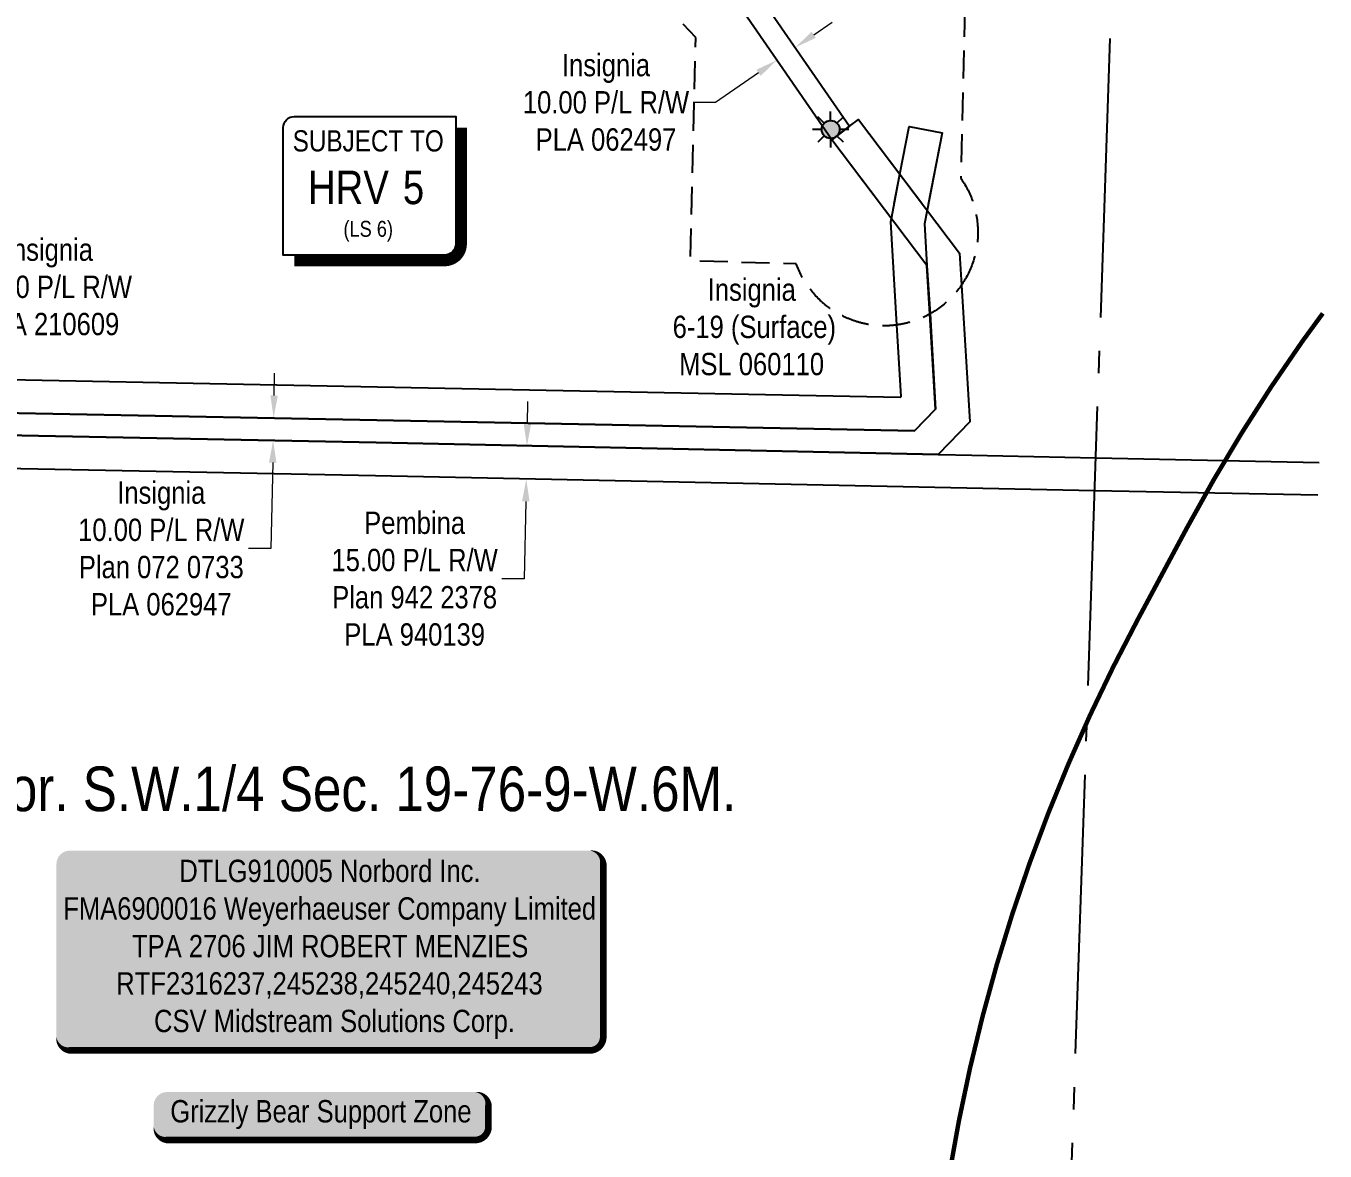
# Model space of a CAD drawing. Extents: x 347027 to 353466, y 6157949 to 6165050.
# Drawn here: x 349333 to 349915, y 6163567 to 6164071 of the extents above; entities that cross this region are included whole.
import ezdxf
from ezdxf.enums import TextEntityAlignment as Align

# ---------------------------------------------------------------- set-up
doc = ezdxf.new("R2010")
doc.units = 0
doc.header["$LTSCALE"] = 5
doc.header["$PDSIZE"] = 20
for name, pattern in [('DASHDOT2', [5, 2.5, -1.25, 0, -1.25]), ('foc-ACCESSROAD', [3.75, 2.5, -1.25]), ('foc-QUARTERLINE', [33, 25, -3, 2, -3])]:
    doc.linetypes.add(name, pattern=pattern)
doc.layers.get('Defpoints').update_dxf_attribs({"color": 9})
for name, color, linetype in [('AS-SURFACE IMPACT', 7, 'Continuous'), ('AS-WILDLIFE', 131, 'DASHDOT2'), ('AS-WILDLIFE-BLOCK', 131, 'Continuous'), ('C-SYMBOL', 7, 'Continuous'), ('CG-NOTES', 7, 'Continuous'), ('CTW', 7, 'Continuous'), ('F-RW', 190, 'Continuous'), ('F-WS', 190, 'foc-ACCESSROAD'), ('F-WS-S', 190, 'Continuous'), ('L-QSEC', 8, 'foc-QUARTERLINE')]:
    doc.layers.add(name, color=color, linetype=linetype)
doc.layers.add('F-RW-T', color=190, linetype='Continuous', lineweight=9)
doc.layers.add('F-WS-T', color=190, linetype='Continuous', lineweight=9)
doc.styles.add('175L', font='ARIALN.TTF', dxfattribs={"height": 20})
doc.styles.add('80', font='ARIALN.TTF', dxfattribs={"height": 10})
doc.styles.add('80CG', font='ARIALN.TTF', dxfattribs={"height": 10})
doc.styles.add('80L', font='ARIALN.TTF', dxfattribs={"height": 10})
doc.styles.add('HRV', font='ARIALN.TTF', dxfattribs={"height": 3})
doc.dimstyles.new('Compass 5 000', dxfattribs={"dimscale": 5, "dimtxt": 9, "dimasz": 2, "dimexe": 0.2, "dimexo": 0.0625, "dimgap": 0.5, "dimtad": 0, "dimtih": 1, "dimtoh": 1, "dimzin": 0, "dimdsep": 46, "dimtxsty": '80CG', "dimcen": 0.1, "dimse1": 1, "dimse2": 1, "dimclrd": 256, "dimclrt": 256, "dimaunit": 1, "dimadec": 4, "dimazin": 0, "dimtfac": 0.06, "dimtofl": 0, "dimtmove": 0, "dimatfit": 1, "dimfxl": 0.2, "dimtolj": 1, "dimtzin": 0, "dimlwd": -1, "dimarcsym": 0})

# ---------------------------------------------------------------- blocks, each defined once
blk = doc.blocks.new('*U45')
h = blk.add_hatch(color=255)
edge = h.paths.add_edge_path()
edge.add_line((-116.5, -45.5), (116.5, -45.5))
edge.add_arc((116.5, -39.5), 6, 270, 360)
edge.add_line((122.5, -39.5), (122.5, 38))
edge.add_arc((116.5, 38), 6, 0, 90)
edge.add_line((116.5, 44), (-116.5, 44))
edge.add_arc((-116.5, 38), 6, 90, 180)
edge.add_line((-122.5, 38), (-122.5, -39.5))
edge.add_arc((-116.5, -39.5), 6, 180, 270)
at = {"color": 44, "flags": 128}
blk.add_lwpolyline([(-116.5, -45.5, 3, 3, 0), (116.5, -45.5, 3, 3, 0.414214), (122.5, -39.5, 3, 3, 0), (122.5, 38, 3, 0, 0.414214), (116.5, 44, 0, 0, 0), (-116.5, 44, 0, 0, 0.414214), (-122.5, 38, 0, 0, 0), (-122.5, -39.5, 0, 3, 0.414214)], format="xyseb", close=True, dxfattribs=at)
at = {"color": 44, "style": '80'}
blk.add_attdef('ENTER_TEXT_001', (-35.99, -5), '', height=10, dxfattribs=at)
blk = doc.blocks.new('*U54')
h = blk.add_hatch(color=255)
edge = h.paths.add_edge_path()
edge.add_line((-69, -11.5), (69, -11.5))
edge.add_arc((69, -5.5), 6, 270, 360)
edge.add_line((75, -5.5), (75, 4))
edge.add_arc((69, 4), 6, 0, 90)
edge.add_line((69, 10), (-69, 10))
edge.add_arc((-69, 4), 6, 90, 180)
edge.add_line((-75, 4), (-75, -5.5))
edge.add_arc((-69, -5.5), 6, 180, 270)
at = {"color": 131, "flags": 128}
blk.add_lwpolyline([(-69, -11.5, 3, 3, 0), (69, -11.5, 3, 3, 0.414214), (75, -5.5, 3, 3, 0), (75, 4, 3, 0, 0.414214), (69, 10, 0, 0, 0), (-69, 10, 0, 0, 0.414214), (-75, 4, 0, 0, 0), (-75, -5.5, 0, 3, 0.414214)], format="xyseb", close=True, dxfattribs=at)
at = {"color": 131, "style": '80'}
blk.add_attdef('ENTER_TEXT_001', (-35.99, -5), '', height=10, dxfattribs=at)
blk = doc.blocks.new('HRV')
blk.add_lwpolyline([(-35.14, 31.6), (37.21, 31.6), (37.21, -25.54, -0.414214), (32.21, -30.54), (-40.14, -30.54), (-40.14, 26.6, -0.414214)], format="xyb", close=True)
at = {"const_width": 5, "flags": 128}
blk.add_lwpolyline([(-35.14, -33.04), (32.21, -33.04, 0.414214), (39.71, -25.54), (39.71, 26.6)], format="xyb", dxfattribs=at)
at = {"style": '80L'}
blk.add_text('SUBJECT TO', height=9.5, dxfattribs=at).set_placement((-2.01, 13.06), align=Align.BOTTOM_CENTER)
blk.add_attdef('(N.W.1/4 00)', text='', height=7.12, dxfattribs=at).set_placement((-2.01, -24.45), align=Align.BOTTOM_CENTER)
at = {"layer": 'CTW', "color": 3, "style": 'HRV'}
blk.add_text('HRV', height=15, dxfattribs=at).set_placement((-10.88, -0.18), align=Align.MIDDLE_CENTER)
blk.add_attdef('0', text='', height=15, dxfattribs=at).set_placement((18.28, -0.18), align=Align.MIDDLE_CENTER)
blk = doc.blocks.new('*D102')
at = {"layer": 'Defpoints', "color": 0, "transparency": 16777216}
for p in [(349782.64, 6163877.82), (349557.23, 6163867.65), (349782.33, 6163863.03)]:
    blk.add_point(p, dxfattribs=at)
at = {"layer": 'F-RW-T', "transparency": 16777216}
for p, q in [((349557.74, 6163892.44), (349557.94, 6163902.44)), ((349557.02, 6163857.65), (349556.31, 6163822.96)), ((349556.31, 6163822.96), (349546.31, 6163822.96))]:
    blk.add_line(p, q, dxfattribs=at)
for points in [[(349556.07, 6163892.47), (349559.4, 6163892.4), (349557.53, 6163882.44)], [(349555.35, 6163857.68), (349558.69, 6163857.61), (349557.23, 6163867.65)]]:
    blk.add_solid(points, dxfattribs=at)
at = {"layer": 'F-RW-T', "transparency": 16777216, "insert": (349507.22, 6163822.96), "char_height": 10, "attachment_point": 5, "style": '80CG'}
blk.add_mtext('\\A1;Pembina\\P15.00 P/L R/W \\PPlan 942 2378\\PPLA 940139', dxfattribs=at)
blk = doc.blocks.new('*D105')
at = {"layer": 'Defpoints', "color": 0, "transparency": 16777216}
for p in [(349555.19, 6163892.73), (349443.82, 6163885), (349554.98, 6163882.65)]:
    blk.add_point(p, dxfattribs=at)
at = {"layer": 'F-RW-T', "transparency": 16777216}
for p, q in [((349444.25, 6163905.08), (349444.46, 6163915.08)), ((349443.61, 6163875.01), (349442.79, 6163836.49)), ((349442.79, 6163836.49), (349432.79, 6163836.49))]:
    blk.add_line(p, q, dxfattribs=at)
for points in [[(349442.58, 6163905.12), (349445.91, 6163905.04), (349444.03, 6163895.08)], [(349441.94, 6163875.04), (349445.27, 6163874.97), (349443.82, 6163885)]]:
    blk.add_solid(points, dxfattribs=at)
at = {"layer": 'F-RW-T', "transparency": 16777216, "insert": (349393.7, 6163836.49), "char_height": 10, "attachment_point": 5, "style": '80CG'}
blk.add_mtext('\\A1;Insignia\\P10.00 P/L R/W\\PPlan 072 0733 \\PPLA 062947', dxfattribs=at)
blk = doc.blocks.new('*D108')
at = {"layer": 'Defpoints', "color": 0, "transparency": 16777216}
for p in [(349293.45, 6163912.89), (349316.6, 6163912.44), (349316.3, 6163897.44)]:
    blk.add_point(p, dxfattribs=at)
at = {"layer": 'F-RW-T', "transparency": 16777216}
for p, q in [((349293.64, 6163922.89), (349294.25, 6163953.68)), ((349294.25, 6163953.68), (349304.25, 6163953.68)), ((349292.96, 6163887.9), (349292.76, 6163877.9))]:
    blk.add_line(p, q, dxfattribs=at)
for points in [[(349291.98, 6163922.92), (349295.31, 6163922.86), (349293.45, 6163912.89)], [(349291.29, 6163887.93), (349294.62, 6163887.87), (349293.15, 6163897.9)]]:
    blk.add_solid(points, dxfattribs=at)
at = {"layer": 'F-RW-T', "transparency": 16777216, "insert": (349343.34, 6163953.68), "char_height": 10, "attachment_point": 5, "style": '80CG'}
blk.add_mtext('\\A1;Insignia\\P15.00 P/L R/W\\PPLA 210609', dxfattribs=at)
blk = doc.blocks.new('GAS')
h = blk.add_hatch(color=255)
h.dxf.hatch_style = 1
edge = h.paths.add_edge_path()
edge.add_arc((0, 0), 0.9, 0, 360)
for p, q in [((0, 0.81), (0, 1.62)), ((-0.81, 0), (-1.62, 0)), ((-0.57, 0.57), (-1.14, 1.14)), ((0.57, 0.57), (1.14, 1.14)), ((1.62, 0), (0.81, 0)), ((-0.57, -0.57), (-1.14, -1.14)), ((0, -0.81), (0, -1.62)), ((1.14, -1.14), (0.57, -0.57))]:
    blk.add_line(p, q)
blk.add_circle((0, 0), 0.8)
blk = doc.blocks.new('*D231')
at = {"layer": 'Defpoints', "color": 0, "transparency": 16777216}
for p in [(349679.91, 6164057.92), (349669.55, 6164055.31), (349671.67, 6164052.24)]:
    blk.add_point(p, dxfattribs=at)
at = {"layer": 'F-RW-T', "transparency": 16777216}
for p, q in [((349686.03, 6164066.67), (349694.26, 6164072.34)), ((349661.32, 6164049.63), (349642.05, 6164036.35)), ((349642.05, 6164036.35), (349632.05, 6164036.35))]:
    blk.add_line(p, q, dxfattribs=at)
for points in [[(349685.08, 6164068.04), (349686.98, 6164065.3), (349677.8, 6164060.99)], [(349660.38, 6164051), (349662.27, 6164048.26), (349669.55, 6164055.31)]]:
    blk.add_solid(points, dxfattribs=at)
at = {"layer": 'F-RW-T', "transparency": 16777216, "insert": (349592.96, 6164036.35), "char_height": 10, "attachment_point": 5, "style": '80CG'}
blk.add_mtext('\\A1;Insignia\\P10.00 P/L R/W\\PPLA 062497', dxfattribs=at)

msp = doc.modelspace()

# ---------------------------------------------------------------- linework, layer by layer
at = {"layer": 'AS-WILDLIFE', "const_width": 2, "flags": 128}
msp.add_lwpolyline([(349021.65, 6162177.75), (349016.106, 6162231.343), (349014.033, 6162254.653), (349012.645, 6162278.014), (349011.945, 6162301.405), (349011.933, 6162324.807), (349012.609, 6162348.199), (349013.972, 6162371.561), (349016.022, 6162394.872), (349018.756, 6162418.114), (349022.173, 6162441.265), (349026.269, 6162464.306), (349031.04, 6162487.216), (349036.483, 6162509.976), (349035.232, 6162559.327), (349035.272, 6162579.59), (349037.27, 6162640.526), (349038.244, 6162661.689), (349039.778, 6162682.818), (349041.872, 6162703.899), (349044.523, 6162724.917), (349047.73, 6162745.858), (349050.728, 6162763.839), (349054.849, 6162786.533), (349059.623, 6162809.099), (349065.045, 6162831.518), (349071.112, 6162853.771), (349077.817, 6162875.84), (349085.157, 6162897.707), (349093.124, 6162919.352), (349101.712, 6162940.759), (349128.049, 6163003.562), (349137.585, 6163025.385), (349147.767, 6163046.914), (349158.586, 6163068.13), (349170.031, 6163089.015), (349182.093, 6163109.55), (349194.761, 6163129.716), (349208.024, 6163149.496), (349226.234, 6163175.798), (349239.423, 6163194.288), (349253.138, 6163212.392), (349267.367, 6163230.095), (349282.098, 6163247.381), (349297.32, 6163264.238), (349313.019, 6163280.651), (349329.184, 6163296.606), (349345.799, 6163312.09), (349361.873, 6163329.258), (349378.447, 6163345.942), (349395.509, 6163362.128), (349413.043, 6163377.801), (349431.033, 6163392.948), (349449.465, 6163407.556), (349468.32, 6163421.611), (349487.585, 6163435.101), (349507.24, 6163448.014), (349527.269, 6163460.34), (349547.655, 6163472.066), (349568.379, 6163483.184), (349595.351, 6163497.17), (349616.179, 6163507.61), (349637.312, 6163517.417), (349658.731, 6163526.584), (349680.416, 6163535.101), (349702.348, 6163542.96), (349724.507, 6163550.155), (349746.873, 6163556.679), (349751.105, 6163580.221), (349756.042, 6163603.625), (349761.677, 6163626.871), (349768.007, 6163649.938), (349775.026, 6163672.804), (349782.727, 6163695.449), (349791.104, 6163717.854), (349800.148, 6163739.997), (349809.852, 6163761.859), (349820.208, 6163783.421), (349831.205, 6163804.662), (349853.183, 6163845.621), (349865.138, 6163867.1), (349877.746, 6163888.201), (349890.998, 6163908.905), (349904.879, 6163929.192), (349914.13, 6163941.858)], dxfattribs=at)
at = {"layer": 'F-RW', "flags": 128}
msp.add_lwpolyline([(349702.131, 6164025.677), (349694.148, 6164019.639), (349648.919, 6164085.238), (349648.994, 6164090.333), (349650.105, 6164165.133), (349654.877, 6164490.013), (349655.098, 6164505.025), (349655.541, 6164535.127), (349655.694, 6164542.731), (349655.824, 6164550.726), (349665.859, 6164550.687), (349665.718, 6164542.688), (349665.54, 6164534.965), (349665.098, 6164504.964), (349664.877, 6164489.964), (349660.104, 6164164.915), (349658.991, 6164090.002), (349658.966, 6164088.323), (349702.131, 6164025.677)], close=True, dxfattribs=at)
at = {"layer": 'F-RW'}
msp.add_lwpolyline([(349019.085, 6163893.29), (349007.586, 6163893.517), (349007.929, 6163903.506), (349019.434, 6163903.28), (349039.427, 6163902.886), (349490.245, 6163894.026), (349731.169, 6163889.2), (349740.552, 6163898.977), (349738, 6163941.549), (349736.709, 6163963.364), (349694.148, 6164019.639), (349702.131, 6164025.677), (349706.113, 6164028.689), (349751.411, 6163968.793), (349752.265, 6163954.546), (349755.914, 6163893.329), (349741.86, 6163878.684), (349490.041, 6163884.024), (349043.764, 6163892.803), (349042.532, 6163892.828), (349039.078, 6163892.896), (349023.761, 6163893.198), (349019.085, 6163893.29)], close=True, dxfattribs=at)
at = {"layer": 'F-RW', "flags": 128}
for points in [[(349715.541, 6163991.353), (349694.148, 6164019.639), (349702.131, 6164025.677), (349706.113, 6164028.689), (349724.664, 6164004.161), (349734.862, 6163990.675)], [(349722.143, 6163991.121), (349724.664, 6164004.161), (349728.808, 6164025.598), (349743.531, 6164022.752), (349737.314, 6163990.589)]]:
    msp.add_lwpolyline(points, dxfattribs=at)
at = {"layer": 'F-RW'}
for points in [[(349054.947, 6163917.581), (349490.548, 6163909.019), (349724.899, 6163904.326), (349725.186, 6163904.626), (349723.222, 6163936.66), (349720.56, 6163982.932), (349720.834, 6163984.353), (349724.664, 6164004.161), (349728.808, 6164025.598), (349743.531, 6164022.752), (349736.828, 6163988.076), (349735.642, 6163981.941), (349736.724, 6163963.368), (349738.135, 6163941.624), (349740.55, 6163898.977), (349731.169, 6163889.2), (349490.245, 6163894.026), (349054.443, 6163902.591)], [(349911.962, 6163860.365), (349811.972, 6163862.417), (349489.732, 6163869.031), (349043.282, 6163877.815), (349038.555, 6163877.908), (349023.279, 6163878.209), (349018.562, 6163878.302), (349007.072, 6163878.529), (349007.586, 6163893.517), (349019.085, 6163893.29), (349023.761, 6163893.198), (349039.078, 6163892.896), (349042.532, 6163892.828), (349043.764, 6163892.803), (349490.041, 6163884.024), (349741.86, 6163878.684), (349742.395, 6163878.673), (349756.826, 6163878.367), (349812.476, 6163877.187), (349912.463, 6163875.067)]]:
    msp.add_lwpolyline(points, dxfattribs=at)
at = {"layer": 'F-WS', "flags": 128}
msp.add_lwpolyline([(349756.297, 6163961.924), (349756.006, 6163961.252), (349755.705, 6163960.587), (349755.392, 6163959.926), (349755.067, 6163959.272), (349754.731, 6163958.622), (349754.384, 6163957.979), (349754.025, 6163957.342), (349753.655, 6163956.711), (349753.275, 6163956.087), (349752.884, 6163955.47), (349752.584, 6163955.011), (349752.265, 6163954.546), (349751.859, 6163953.957), (349751.431, 6163953.364), (349750.993, 6163952.779), (349750.544, 6163952.202), (349750.085, 6163951.633), (349749.617, 6163951.072), (349749.139, 6163950.519), (349748.651, 6163949.974), (349748.154, 6163949.438), (349747.647, 6163948.911), (349747.132, 6163948.393), (349746.607, 6163947.884), (349746.074, 6163947.383), (349745.532, 6163946.893), (349744.982, 6163946.412), (349744.423, 6163945.941), (349743.857, 6163945.479), (349743.282, 6163945.027), (349742.699, 6163944.585), (349742.109, 6163944.155), (349741.511, 6163943.733), (349740.906, 6163943.322), (349740.448, 6163943.021), (349740.141, 6163942.824), (349739.831, 6163942.63), (349739.52, 6163942.437), (349739.207, 6163942.248), (349738.893, 6163942.062), (349738.577, 6163941.878), (349738.259, 6163941.697), (349738, 6163941.549), (349737.62, 6163941.344), (349737.297, 6163941.171), (349736.974, 6163941.001), (349736.649, 6163940.835), (349736.322, 6163940.671), (349735.994, 6163940.509), (349735.665, 6163940.351), (349735.334, 6163940.196), (349735.002, 6163940.043), (349734.669, 6163939.893), (349734.333, 6163939.746), (349733.997, 6163939.602), (349733.66, 6163939.461), (349733.322, 6163939.323), (349732.982, 6163939.188), (349732.642, 6163939.057), (349732.299, 6163938.927), (349731.956, 6163938.801), (349731.612, 6163938.678), (349731.267, 6163938.558), (349730.92, 6163938.441), (349730.574, 6163938.327), (349730.225, 6163938.216), (349729.876, 6163938.108), (349729.526, 6163938.003), (349729.175, 6163937.901), (349728.823, 6163937.802), (349728.47, 6163937.707), (349728.117, 6163937.614), (349727.762, 6163937.525), (349727.407, 6163937.438), (349727.051, 6163937.354), (349726.695, 6163937.275), (349726.337, 6163937.197), (349725.979, 6163937.122), (349725.621, 6163937.052), (349725.261, 6163936.984), (349724.902, 6163936.919), (349724.542, 6163936.858), (349724.181, 6163936.8), (349723.82, 6163936.745), (349723.458, 6163936.692), (349723.096, 6163936.643), (349722.733, 6163936.597), (349722.37, 6163936.555), (349722.007, 6163936.516), (349721.643, 6163936.48), (349721.279, 6163936.446), (349720.915, 6163936.416), (349720.55, 6163936.39), (349720.185, 6163936.366), (349719.82, 6163936.345), (349719.455, 6163936.328), (349719.09, 6163936.314), (349718.724, 6163936.304), (349718.359, 6163936.296), (349717.994, 6163936.291), (349717.628, 6163936.29), (349717.262, 6163936.292), (349716.897, 6163936.297), (349716.532, 6163936.305), (349716.166, 6163936.316), (349715.801, 6163936.331), (349715.436, 6163936.349), (349715.072, 6163936.37), (349714.706, 6163936.395), (349714.342, 6163936.421), (349713.978, 6163936.452), (349713.614, 6163936.486), (349713.25, 6163936.523), (349712.887, 6163936.563), (349712.524, 6163936.606), (349712.162, 6163936.652), (349711.799, 6163936.702), (349711.437, 6163936.755), (349711.076, 6163936.81), (349710.716, 6163936.869), (349710.356, 6163936.931), (349709.996, 6163936.997), (349709.637, 6163937.065), (349709.278, 6163937.137), (349708.92, 6163937.211), (349708.563, 6163937.289), (349708.207, 6163937.37), (349707.851, 6163937.454), (349707.496, 6163937.541), (349707.142, 6163937.631), (349706.789, 6163937.724), (349706.436, 6163937.821), (349706.085, 6163937.92), (349705.733, 6163938.023), (349705.384, 6163938.129), (349705.034, 6163938.237), (349704.687, 6163938.349), (349704.339, 6163938.463), (349703.993, 6163938.581), (349703.648, 6163938.701), (349703.304, 6163938.825), (349702.962, 6163938.951), (349702.62, 6163939.081), (349702.279, 6163939.214), (349701.94, 6163939.35), (349701.602, 6163939.488), (349701.264, 6163939.63), (349700.929, 6163939.773), (349700.594, 6163939.921), (349700.261, 6163940.072), (349699.929, 6163940.225), (349699.598, 6163940.38), (349699.27, 6163940.54), (349698.942, 6163940.701), (349698.615, 6163940.866), (349698.291, 6163941.033), (349697.967, 6163941.203), (349697.645, 6163941.377), (349697.325, 6163941.552), (349697.006, 6163941.731), (349696.688, 6163941.913), (349696.372, 6163942.098), (349696.059, 6163942.284), (349695.746, 6163942.474), (349695.435, 6163942.666), (349695.126, 6163942.861), (349694.819, 6163943.058), (349694.513, 6163943.259), (349694.21, 6163943.462), (349693.907, 6163943.668), (349693.607, 6163943.877), (349693.309, 6163944.088), (349693.012, 6163944.301), (349692.718, 6163944.518), (349692.424, 6163944.736), (349692.134, 6163944.957), (349691.701, 6163945.295), (349691.131, 6163945.752), (349690.569, 6163946.22), (349690.015, 6163946.697), (349689.47, 6163947.184), (349688.933, 6163947.68), (349688.405, 6163948.185), (349687.886, 6163948.7), (349687.376, 6163949.224), (349686.875, 6163949.756), (349686.383, 6163950.297), (349685.902, 6163950.846), (349685.429, 6163951.404), (349684.966, 6163951.97), (349684.514, 6163952.544), (349684.071, 6163953.126), (349683.639, 6163953.715), (349683.217, 6163954.313), (349682.805, 6163954.917), (349682.404, 6163955.529), (349682.014, 6163956.146), (349681.634, 6163956.77), (349681.265, 6163957.402), (349680.909, 6163958.04), (349680.562, 6163958.683), (349680.227, 6163959.333), (349679.904, 6163959.988), (349679.591, 6163960.649), (349679.291, 6163961.317), (349679.002, 6163961.987), (349678.725, 6163962.664), (349678.46, 6163963.346), (349678.206, 6163964.031), (349630.744, 6163965.355), (349633.148, 6164065.517), (349613.555, 6164086.083), (349613.687, 6164091.504), (349615.493, 6164165.896), (349650.117, 6164165.134), (349654.846, 6164165.03), (349660.115, 6164164.914), (349674.837, 6164164.59), (349735.629, 6164163.25), (349755.754, 6164162.808), (349753.918, 6164086.856), (349751.878, 6164002.459), (349752.192, 6164002.01), (349752.601, 6164001.404), (349753, 6164000.792), (349753.388, 6164000.172), (349753.765, 6163999.546), (349754.131, 6163998.913), (349754.487, 6163998.274), (349754.831, 6163997.629), (349755.163, 6163996.978), (349755.485, 6163996.322), (349755.794, 6163995.659), (349756.092, 6163994.992), (349756.379, 6163994.32), (349756.654, 6163993.642), (349756.917, 6163992.96), (349757.168, 6163992.274), (349757.407, 6163991.583), (349757.634, 6163990.888), (349757.849, 6163990.189), (349758.051, 6163989.487), (349758.241, 6163988.781), (349758.419, 6163988.072), (349758.585, 6163987.36), (349758.738, 6163986.645), (349758.879, 6163985.928), (349759.006, 6163985.208), (349759.122, 6163984.486), (349759.225, 6163983.762), (349759.325, 6163982.946), (349759.427, 6163981.946), (349759.485, 6163981.218), (349759.531, 6163980.488), (349759.567, 6163979.666), (349759.591, 6163978.662), (349759.588, 6163977.657), (349759.57, 6163976.835), (349759.54, 6163976.104), (349759.497, 6163975.374), (349759.44, 6163974.645), (349759.372, 6163973.917), (349759.29, 6163973.191), (349759.196, 6163972.466), (349759.09, 6163971.743), (349758.97, 6163971.022), (349758.839, 6163970.302), (349758.695, 6163969.587), (349758.538, 6163968.873), (349758.368, 6163968.161), (349758.186, 6163967.453), (349757.993, 6163966.748), (349757.787, 6163966.047), (349757.569, 6163965.349), (349757.338, 6163964.656), (349757.095, 6163963.967), (349756.841, 6163963.281), (349756.575, 6163962.6), (349756.297, 6163961.924)], close=True, dxfattribs=at)
at = {"layer": 'L-QSEC'}
msp.add_line((349792.112, 6163280.427), (349847.002, 6164888.937), dxfattribs=at)

# ---------------------------------------------------------------- block references
at = {"layer": 'AS-SURFACE IMPACT'}
ref = msp.add_blockref('*U45', (349469.222, 6163657.186), dxfattribs=at)
ref.add_attrib('ENTER_TEXT_001', 'DTLG910005 Norbord Inc.', (349401.783, 6163687.106), dxfattribs={"layer": '0', "color": 44, "height": 10, "style": '80'})
ref.add_attrib('ENTER_TEXT_002', 'FMA6900016 Weyerhaeuser Company Limited', (349349.768, 6163670.262), dxfattribs={"layer": '0', "color": 44, "height": 10, "style": '80'})
ref.add_attrib('ENTER_TEXT_003', 'TPA 2706 JIM ROBERT MENZIES', (349380.573, 6163653.418), dxfattribs={"layer": '0', "color": 44, "height": 10, "style": '80'})
ref.add_attrib('ENTER_TEXT_004', 'RTF2316237,245238,245240,245243', (349373.506, 6163636.71), dxfattribs={"layer": '0', "color": 44, "height": 10, "style": '80'})
ref.add_attrib('ENTER_TEXT_005', ' CSV Midstream Solutions Corp.', (349387.264, 6163619.866), dxfattribs={"layer": '0', "color": 44, "height": 10, "style": '80'})
at = {"layer": 'AS-WILDLIFE-BLOCK'}
ref = msp.add_blockref('*U54', (349465.298, 6163583.041), dxfattribs=at)
ref.add_attrib('ENTER_TEXT_001', 'Grizzly Bear Support Zone', (349397.733, 6163579.422), dxfattribs={"layer": '0', "color": 131, "height": 10, "style": '80'})
at = {"layer": 'CG-NOTES', "xscale": 0.999755, "yscale": 0.999755, "zscale": 0.999755}
msp.add_blockref('HRV', (349488.429, 6163998.483), dxfattribs=at).add_auto_attribs({'(N.W.1/4 00)': '(LS 6)', '0': '5'})
at = {"layer": 'F-WS-S', "xscale": 5.000000000000071, "yscale": 5.000000000000071, "zscale": 5.000000000000071}
msp.add_blockref('GAS', (349693.6, 6164024.25), dxfattribs=at)

# ---------------------------------------------------------------- texts
at = {"layer": 'C-SYMBOL', "color": 3, "style": '175L'}
msp.add_text('Theor. S.W.1/4 Sec. 19-76-9-W.6M.', height=20, dxfattribs=at).set_placement((349468.645, 6163712.855), align=Align.BOTTOM_CENTER)
at = {"layer": 'F-WS-T', "insert": (349614.103, 6163957.487), "char_height": 9.99755, "attachment_point": 1, "style": '80L'}
msp.add_mtext_dynamic_manual_height_columns('\\pi24.43999;Insignia \\P\\pi5.53603; 6-19 (Surface)\\P\\pi11.61571;MSL 060110', width=86.76292, gutter_width=50.025, heights=[0], dxfattribs=at)

# ---------------------------------------------------------------- dimensions: what is measured, and where the dimension line sits
at = {"layer": 'F-RW-T'}
for base, p1, p2, angle, text, picture, middle in [((349669.554, 6164055.309), (349679.912, 6164057.925), (349671.669, 6164052.242), 214.585916, 'Insignia\\P10.00 P/L R/W\\PPLA 062497', '*D231', (349592.965, 6164036.345)), ((349293.448, 6163912.893), (349316.303, 6163897.444), (349316.598, 6163912.438), 88.873917, 'Insignia\\P15.00 P/L R/W\\PPLA 210609', '*D108', (349343.336, 6163953.68)), ((349443.82, 6163885.004), (349555.192, 6163892.725), (349554.978, 6163882.647), 268.785147, 'Insignia\\P10.00 P/L R/W\\PPlan 072 0733 \\PPLA 062947', '*D105', (349393.705, 6163836.485)), ((349557.226, 6163867.646), (349782.638, 6163877.82), (349782.334, 6163863.026), 268.824185, 'Pembina\\P15.00 P/L R/W \\PPlan 942 2378\\PPLA 940139', '*D102', (349507.223, 6163822.963))]:
    dim = msp.add_linear_dim(base=base, p1=p1, p2=p2, angle=angle, text=text, dimstyle='Compass 5 000', dxfattribs=at)
    dim.commit()
    dim.dimension.update_dxf_attribs({"geometry": picture, "text_midpoint": middle, "dimtype": 161})

doc.saveas('drawing.dxf')
